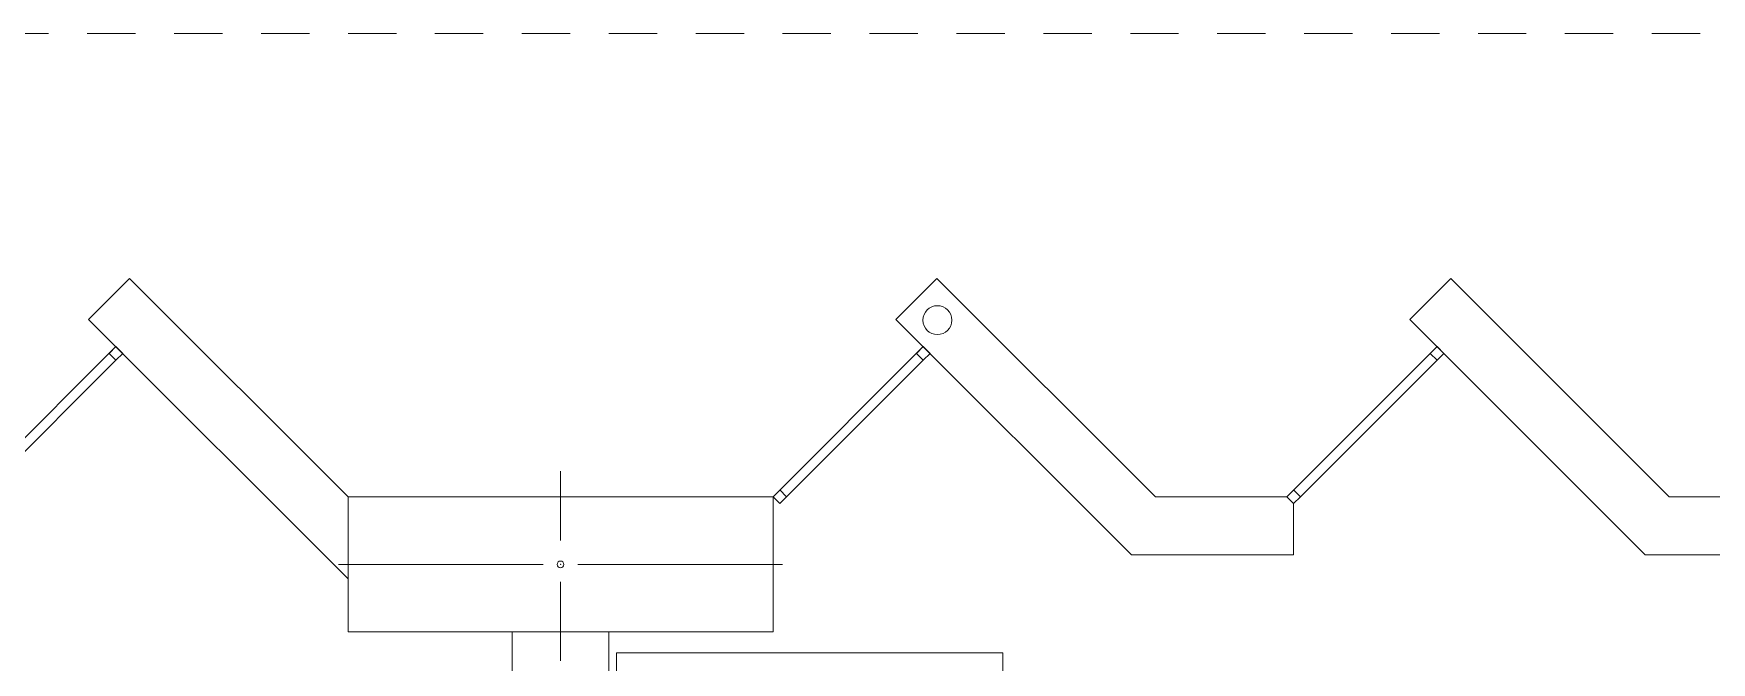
# Model space of a CAD drawing. Header units: metres. Extents: x -17 to 101, y 0 to 79.
# Drawn here: x 14.281 to 18.624, y 52.389 to 54.018 of the extents above; entities that cross this region are included whole.
import ezdxf

# ---------------------------------------------------------------- set-up
doc = ezdxf.new("R2010")
doc.units = ezdxf.units.M
doc.linetypes.add('HIDDEN2', pattern=[0.1875, 0.125, -0.0625])
doc.layers.add('Cotas varias El', color=253, linetype='Continuous', lineweight=13)

msp = doc.modelspace()

# ---------------------------------------------------------------- linework, layer by layer
at = {"layer": 'Cotas varias El', "linetype": 'Continuous'}
for p, q in [((14.1049, 52.8181), (14.4938, 53.2071)), ((14.4938, 53.2071), (14.4762, 53.1894)), ((14.4938, 53.2071), (14.5115, 53.1894)), ((16.1949, 52.8181), (16.5838, 53.2071)), ((16.5838, 53.2071), (16.5661, 53.1894)), ((16.5838, 53.2071), (16.6015, 53.1894)), ((17.5249, 52.8181), (17.9138, 53.2071)), ((17.9138, 53.2071), (17.8961, 53.1894)), ((17.9138, 53.2071), (17.9315, 53.1894)), ((14.1403, 52.8181), (14.4938, 53.1717)), ((14.4762, 53.1894), (14.4938, 53.1717)), ((14.4938, 53.1717), (14.5115, 53.1894)), ((16.2302, 52.8181), (16.5838, 53.1717)), ((16.5661, 53.1894), (16.5838, 53.1717)), ((16.5838, 53.1717), (16.6015, 53.1894)), ((17.5603, 52.8181), (17.9138, 53.1717)), ((17.8961, 53.1894), (17.9138, 53.1717)), ((17.9138, 53.1717), (17.9315, 53.1894)), ((15.6449, 52.8847), (15.6449, 52.7047)), ((16.2126, 52.8005), (16.1949, 52.8181)), ((16.2302, 52.8181), (16.2126, 52.8358)), ((16.2126, 52.8005), (16.2302, 52.8181)), ((17.5603, 52.8181), (17.5426, 52.8358)), ((17.5426, 52.8005), (17.5603, 52.8181)), ((15.0699, 52.6431), (15.5999, 52.6431)), ((16.2199, 52.6431), (15.6899, 52.6431)), ((15.6449, 52.4181), (15.6449, 52.5981)), ((15.6449, 52.5731), (15.6449, 52.3931))]:
    msp.add_line(p, q, dxfattribs=at)
at = {"layer": 'Cotas varias El', "ltscale": 0.05}
for p, q in [((17.5249, 52.8181), (17.5426, 52.8005)), ((17.5249, 52.8181), (17.5426, 52.8005)), ((17.5426, 52.8005), (17.5426, 52.6681)), ((17.1227, 52.6681), (17.5426, 52.6681)), ((15.5199, 52.4681), (15.5199, 46.0681)), ((15.7699, 52.4681), (15.7699, 46.0681))]:
    msp.add_line(p, q, dxfattribs=at)
at = {"layer": 'Cotas varias El', "linetype": 'HIDDEN2'}
msp.add_lwpolyline([(34.7949, 52.8181), (34.7949, 54.0181), (5.9949, 54.0181), (5.9949, 52.8181)], dxfattribs=at)
at = {"layer": 'Cotas varias El', "ltscale": 0.05}
for points in [[(14.5292, 53.3838), (14.4231, 53.2778)], [(15.0949, 52.8181), (14.5292, 53.3838)], [(16.6191, 53.3838), (16.5131, 53.2778)], [(17.1848, 52.8181), (16.6191, 53.3838)], [(17.9492, 53.3838), (17.8431, 53.2778)], [(18.5149, 52.8181), (17.9492, 53.3838)], [(14.4231, 53.2778), (15.0949, 52.606)], [(16.5131, 53.2778), (17.1227, 52.6681)], [(17.8431, 53.2778), (18.4527, 52.6681)], [(17.5249, 52.8181), (17.1848, 52.8181)], [(18.5149, 52.8181), (18.8549, 52.8181)], [(18.4527, 52.6681), (18.8726, 52.6681)]]:
    msp.add_lwpolyline(points, dxfattribs=at)
at = {"layer": 'Cotas varias El', "linetype": 'Continuous'}
msp.add_lwpolyline([(15.0949, 52.4681), (16.1949, 52.4681), (16.1949, 52.8181), (15.0949, 52.8181)], close=True, dxfattribs=at)
at = {"layer": 'Cotas varias El'}
for points in [[(16.1949, 52.8181), (16.1949, 52.4681), (15.7699, 52.4681)], [(15.5199, 52.4681), (15.0949, 52.4681), (15.0949, 52.606)], [(15.79, 52.4142), (16.79, 52.4142), (16.79, 51.5142), (15.79, 51.5142), (15.79, 52.4142)]]:
    msp.add_lwpolyline(points, dxfattribs=at)
msp.add_circle((16.6204, 53.2757), 0.0375, dxfattribs=at)
at = {"layer": 'Cotas varias El', "linetype": 'Continuous'}
msp.add_circle((15.6449, 52.6431), 0.00871, dxfattribs=at)
msp.add_point((15.6449, 52.6431), dxfattribs=at)

doc.saveas('drawing.dxf')
